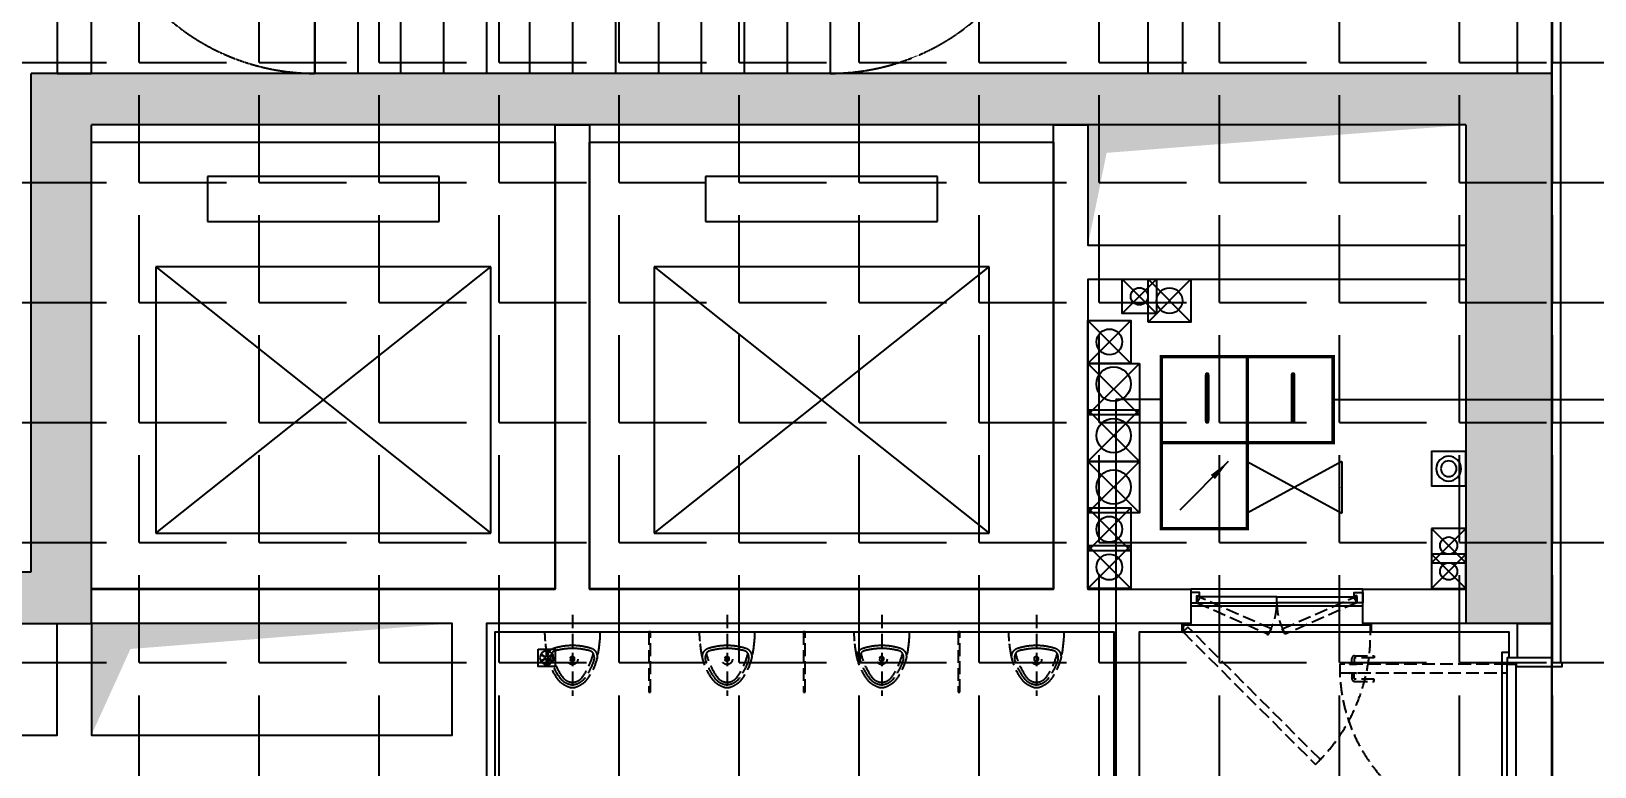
# Model space of a CAD drawing. Extents: x -284868 to 304789, y -137694 to 137894.
# Drawn here: x 208238 to 217338, y -5677 to -1398 of the extents above; entities that cross this region are included whole.
import ezdxf
from ezdxf.enums import TextEntityAlignment as Align

# ---------------------------------------------------------------- set-up
doc = ezdxf.new("R2010")
doc.units = 0
doc.linetypes.add('DASH', pattern=[0.35, 0.25, -0.1])
doc.layers.get('0').update_dxf_attribs({"linetype": 'CONTINUOUS'})
for name, color, linetype in [('0-墙', 4, 'CONTINUOUS'), ('0-建筑柱体', 251, 'CONTINUOUS'), ('0-消防栓(给排水)', 9, 'CONTINUOUS'), ('0-电梯', 3, 'CONTINUOUS'), ('0-非设计区域', 251, 'CONTINUOUS'), ('1P-WFF-墙面完成面', 200, 'CONTINUOUS'), ('E-FIRE-CIRC', 120, 'CONTINUOUS'), ('EQUIP-消防', 3, 'CONTINUOUS'), ('F-地漏', 8, 'CONTINUOUS'), ('P-完成面', 42, 'CONTINUOUS'), ('P-平面家具', 3, 'CONTINUOUS'), ('P-平面楼梯', 3, 'CONTINUOUS'), ('P-门套', 3, 'CONTINUOUS'), ('P-门扇', 6, 'CONTINUOUS'), ('S-X-DIM', 2, 'CONTINUOUS'), ('TEXT_照明_回路标注', 41, 'CONTINUOUS')]:
    doc.layers.add(name, color=color, linetype=linetype)
doc.styles.get("Standard").update_dxf_attribs({"font": 'GBENOR', "bigfont": 'GBCBIG'})

# ---------------------------------------------------------------- blocks, each defined once
blk = doc.blocks.new('213r5467')
for p, q in [((-90909.2, -260063), (-90909.2, -260325.5)), ((-89559.2, -260063), (-90909.2, -260063)), ((-89559.2, -260325.5), (-89559.2, -260063)), ((-90909.2, -260325.5), (-89559.2, -260325.5)), ((-91209.2, -260588), (-91209.2, -262138)), ((-89259.2, -260588), (-91209.2, -260588)), ((-91209.2, -260588), (-89259.2, -262138)), ((-91209.2, -262138), (-89259.2, -260588)), ((-89259.2, -262138), (-89259.2, -260588)), ((-91209.2, -262138), (-89259.2, -262138))]:
    blk.add_line(p, q)
blk.add_lwpolyline([(-88884.2, -262463), (-91584.2, -262463), (-91584.2, -259863), (-88884.2, -259863), (-88884.2, -262463)])
blk = doc.blocks.new('sgASGHHHH')
for points in [[(-94645.8, -904374), (-94145.8, -904074), (-102995.8, -904074), (-102645.8, -904374)], [(-102995.8, -906974), (-102645.8, -907274), (-102645.8, -904374), (-102995.8, -904074)], [(-94145.8, -904074), (-94645.8, -904374), (-94645.8, -907274), (-94145.8, -907274)], [(-108645.8, -906974), (-109045.8, -907274), (-102645.8, -907274), (-102995.8, -906974)]]:
    blk.add_hatch(color=256).paths.add_polyline_path(points)
at = {"color": 4}
for p, q in [((-94145.8, -904074), (-102995.8, -904074)), ((-102995.8, -906974), (-102995.8, -904074)), ((-94145.8, -904074), (-94145.8, -907274)), ((-94645.8, -904374), (-102645.8, -904374)), ((-102645.8, -907274), (-102645.8, -904374)), ((-94645.8, -904374), (-94645.8, -907274)), ((-108645.8, -906974), (-102995.8, -906974)), ((-109045.8, -907274), (-102645.8, -907274)), ((-94145.8, -907274), (-94645.8, -907274))]:
    blk.add_line(p, q, dxfattribs=at)
blk = doc.blocks.new('A$C10332E08')
for p, q in [((250, 0), (0, 250)), ((250, 250), (0, 0))]:
    blk.add_line(p, q)
blk.add_lwpolyline([(0, 250), (250, 250), (250, 0), (0, 0)], close=True)
blk = doc.blocks.new('A$C2AC726D9')
for centre, radius in [((23149.6, -20399.8), 50), ((23324.9, -20425), 75), ((22974.9, -20665), 75), ((22999.6, -20909.8), 100), ((22999.6, -21209.8), 100), ((22999.6, -21509.8), 100), ((22974.8, -21755), 75), ((24949.9, -21850), 50), ((22974.8, -21975), 75), ((24949.9, -22000), 50)]:
    blk.add_circle(centre, radius)
for p, xscale, yscale, zscale, rotation in [((23049.9, -20300), 0.8, 0.8, 0.8, 270), ((22849.9, -20790), 1.2, 1.2, 1.2, 270), ((22849.9, -21060), 1.2, 1.2, 1.2, 270), ((22849.9, -21360), 1.2, 1.2, 1.2, 270), ((25049.9, -21750), -0.8, 0.8, 0.8, 90), ((25049.9, -21900), -0.8, 0.8, 0.8, 90)]:
    blk.add_blockref('A$C10332E08', p, dxfattribs=dict(xscale=xscale, yscale=yscale, zscale=zscale, rotation=rotation))
for p, rotation in [((23449.9, -20550), 90), ((23099.9, -20540), 180), ((23099.8, -21880), 90), ((23099.8, -22100), 90)]:
    blk.add_blockref('A$C10332E08', p, dxfattribs=dict(rotation=rotation))
blk = doc.blocks.new('A$C2E9C7AB1')
blk.add_lwpolyline([(-200, 0), (0, 0), (0, -200), (-200, -200)], close=True)
for radius in [72.3, 45.5]:
    blk.add_circle((-100, -100), radius)
blk = doc.blocks.new('A$C3F6147FC')
at = {"xscale": -1, "rotation": 270}
blk.add_blockref('A$C2E9C7AB1', (14400, 11550), dxfattribs=at)
blk = doc.blocks.new('A$C74d47d92')
for p, q in [((-4850, -1240), (-4850, 0)), ((-4850, -1240), (-4850, 0)), ((-4600, -1240), (-4600, 0)), ((-4350, -1240), (-4350, 0)), ((-4100, -1240), (-4100, 0)), ((-3850, -1240), (-3850, 0)), ((-3600, -1240), (-3600, 0)), ((-3059.9, -602.9), (-3408, 0)), ((-2959.9, -576.1), (-3292.5, 0)), ((-3100, -333.5), (-3100, 0)), ((-2850, -766.5), (-2850, 0)), ((-2600, -1199.5), (-2600, 0)), ((-2350, -1240), (-2350, 0)), ((-2100, -1240), (-2100, 0)), ((-1850, -1240), (-1850, 0)), ((-3350, -1240), (-3350, -100.5)), ((-3100, -1240), (-3100, -533.5)), ((-2879.5, -554.5), (-3059.9, -602.9)), ((-3052.4, -760.6), (-2879.5, -554.5)), ((-2880.1, -714.4), (-3052.4, -760.6)), ((-2542, -1300), (-2880.1, -714.4)), ((-2657.5, -1300), (-2980.1, -741.2)), ((-2850, -1240), (-2850, -966.5)), ((-2692.1, -1240), (-4910, -1240)), ((-4910, -1240), (-4910, -1560)), ((-1790, -1240), (-2576.6, -1240)), ((-1790, -1560), (-1790, -1240)), ((-2657.5, -1300), (-4850, -1300)), ((-2657.5, -1300), (-4850, -1300)), ((-4850, -1300), (-4850, -1500)), ((-4850, -1500), (-4850, -1300)), ((-1850, -1300), (-2542, -1300)), ((-1850, -1300), (-2542, -1300)), ((-1850, -1500), (-1850, -1300)), ((-1850, -1300), (-1850, -1500)), ((-4850, -1500), (-1850, -1500)), ((-4850, -1500), (-1850, -1500)), ((-4910, -1560), (-1790, -1560)), ((-4850, -1560), (-4850, -2800)), ((-4850, -2800), (-4850, -1560)), ((-4600, -1560), (-4600, -2800)), ((-4350, -1560), (-4350, -2800)), ((-4100, -1560), (-4100, -2800)), ((-3850, -1560), (-3850, -2800)), ((-3600, -1560), (-3600, -2800)), ((-3350, -1560), (-3350, -2800)), ((-3100, -1560), (-3100, -2800)), ((-2850, -1560), (-2850, -2800)), ((-2600, -1560), (-2600, -2800)), ((-2350, -1560), (-2350, -2800)), ((-2100, -1560), (-2100, -2800)), ((-1850, -1560), (-1850, -2800))]:
    blk.add_line(p, q)
at = {"linetype": 'DASH'}
for points in [[(-4850, 0, 0.414214), (-6150, -1300), (-6150, -1500, 0.414214), (-4850, -2800)], [(-1850, 0, -0.414214), (-550, -1300), (-550, -1500, -0.414214), (-1850, -2800)]]:
    blk.add_lwpolyline(points, format="xyb", dxfattribs=at)
for points in [[(-1725, -2150, 0, 0, 0), (-5500, -2150, 0, 0, 0), (-5500, -650, 0, 0, 0), (-3100, -650, 0, 80, 0), (-3400, -650, 0, 0, 0)], [(-1725, -650, 0, 0, 0), (-2850, -650, 0, 80, 0), (-2550, -650, 0, 0, 0)]]:
    blk.add_lwpolyline(points, format="xyseb")
blk = doc.blocks.new('A$C7A897201')
at = {"layer": 'P-门套'}
for points in [[(0, -60), (35, -60), (35, -20), (50, -20), (50, 0), (0, 0), (0, -60)], [(1000, -60), (965, -60), (965, -20), (950, -20), (950, 0), (1000, 0), (1000, -60)]]:
    blk.add_lwpolyline(points, dxfattribs=at)
at = {"layer": 'P-门扇'}
for points in [[(35, -60), (500, -60), (500, -25), (35, -25)], [(965, -60), (500, -60), (500, -25), (965, -25)]]:
    blk.add_lwpolyline(points, close=True, dxfattribs=at)
at = {"layer": 'P-门扇', "color": 251, "linetype": 'DASH', "ltscale": 300}
for points in [[(35, -60), (451.1, -242.5), (468.6, -212.2), (52.5, -29.7)], [(965, -60), (548.9, -242.5), (531.4, -212.2), (947.5, -29.7)]]:
    blk.add_lwpolyline(points, close=True, dxfattribs=at)
for centre, start, end in [((135, -60), 328.59804, 0), ((865, -60), 180, 211.40196)]:
    blk.add_arc(centre, 365, start, end, dxfattribs=at)
blk = doc.blocks.new('A$Cd1c035f1')
at = {"layer": 'P-门扇', "color": 251, "linetype": 'DASH', "ltscale": 300}
blk.add_lwpolyline([(0, 0), (-974, 0), (-974, -50), (0, -50)], close=True, dxfattribs=at)
for points in [[(-877, 0), (-877, 1, 0.414214), (-878.5, 2.5), (-915.5, 2.5, 0.414214), (-917, 1), (-917, 0)], [(-877, -50), (-877, -51, -0.414214), (-878.5, -52.5), (-915.5, -52.5, -0.414214), (-917, -51), (-917, -50)]]:
    blk.add_lwpolyline(points, format="xyb", close=True, dxfattribs=at)
for points in [[(-773.2, 49.5), (-773.2, 37.5), (-885.8, 37.5, 0.414214), (-890.8, 32.5), (-890.8, 2.5), (-903.2, 2.5), (-903.2, 34.5, -0.414214), (-888.2, 49.5), (-773.2, 49.5)], [(-773.2, -99.5), (-773.2, -87.5), (-885.8, -87.5, -0.414214), (-890.8, -82.5), (-890.8, -52.5), (-903.2, -52.5), (-903.2, -84.5, 0.414214), (-888.2, -99.5), (-773.2, -99.5)]]:
    blk.add_lwpolyline(points, format="xyb", dxfattribs=at)
blk.add_arc((-18.5, -18.5), 955.7, 178.8908, 271.1092, dxfattribs=at)
blk = doc.blocks.new('A$C3B184003')
blk.add_lwpolyline([(0, -100), (100, -100), (100, 0), (0, 0)], close=True)
at = {"color": 8}
for points in [[(42.7, -45.8), (42.7, -45.8, 0.414214), (41.9, -43), (23.7, -32.5, 0.414214), (21, -33.3), (21, -33.3, 0.414214), (21.7, -36), (39.9, -46.5, 0.414214)], [(42.7, -54.2), (42.7, -54.2, 0.414214), (39.9, -53.5), (21.7, -64, 0.414214), (21, -66.7), (21, -66.7, 0.414214), (23.7, -67.5), (41.9, -57, 0.414214)], [(50, -41.5), (50, -41.5, 0.414214), (52, -39.5), (52, -18.5, 0.414214), (50, -16.5), (50, -16.5, 0.414214), (48, -18.5), (48, -39.5, 0.414214)], [(50, -58.5), (50, -58.5, 0.414214), (48, -60.5), (48, -81.5, 0.414214), (50, -83.5), (50, -83.5, 0.414214), (52, -81.5), (52, -60.5, 0.414214)], [(57.3, -45.8), (57.3, -45.8, 0.414214), (60.1, -46.5), (78.3, -36, 0.414214), (79, -33.3), (79, -33.3, 0.414214), (76.3, -32.5), (58.1, -43, 0.414214)], [(57.3, -54.2), (57.3, -54.2, 0.414214), (58.1, -57), (76.3, -67.5, 0.414214), (79, -66.7), (79, -66.7, 0.414214), (78.3, -64), (60.1, -53.5, 0.414214)]]:
    blk.add_lwpolyline(points, format="xyb", close=True, dxfattribs=at)
blk.add_circle((50, -50), 40, dxfattribs=at)
blk = doc.blocks.new('A$C7DA453AF')
at = {"layer": 'P-平面家具', "linetype": 'DASH', "ltscale": 300}
blk.add_line((28.6, -152.5), (28.6, 152.5), dxfattribs=at)
at = {"layer": 'P-平面家具', "color": 251, "linetype": 'DASH', "ltscale": 300}
for p, q in [((-114.4, 9.4), (-126.1, 9.4)), ((-114.4, -11.4), (-126.1, -11.5))]:
    blk.add_line(p, q, dxfattribs=at)
at = {"layer": 'P-平面家具', "linetype": 'DASH', "ltscale": 300}
for points in [[(28.6, 152.5, 0.024494), (-22.6, 149.9, 0.029037), (-110.8, 137.2, 0.115455), (-246.5, 70.6, 0.115944), (-279, 16.5, 0.080916), (-281.4, 0, 0.080916)], [(28.6, -152.5, -0.024494), (-22.6, -149.9, -0.029037), (-110.8, -137.2, -0.115455), (-246.5, -70.6, -0.115944), (-279, -16.5, -0.080916), (-281.4, 0, -0.080916)]]:
    blk.add_lwpolyline(points, format="xyb", dxfattribs=at)
at = {"layer": 'P-平面家具', "color": 251, "linetype": 'DASH', "ltscale": 300}
for points in [[(-91, 113.9, 0.091485), (-224.7, 52.2, 0.228215), (-252.3, 0, -0.054994)], [(-91, -113.9, -0.091485), (-224.7, -52.2, -0.228215), (-252.3, 0, 0.054994)], [(-120.6, -30, -1.03719), (-122, 29.3, 1.013272)]]:
    blk.add_lwpolyline(points, format="xyb", dxfattribs=at)
blk.add_lwpolyline([(123.8, 0), (-325.2, 0)], dxfattribs=at)
at = {"layer": 'P-平面家具', "linetype": 'DASH', "ltscale": 300}
for centre, radius, start, end in [((-5.2, -240.8), 379.7, 109.43661, 127.18573), ((-115.6, 63.5), 56.1, 58.44413, 106.53257), ((-114, 51.1), 86.1, 80.07012, 87.91183), ((-107.8, 86.7), 50, 16.2879, 80.07012), ((-102, 85.8), 30, 13.47893, 58.44413), ((-513.2, -12.8), 452.8, 5.70824, 13.47893), ((-431.8, -8), 387.6, 5.58714, 16.2879), ((-174.5, -7.3), 91.6, 131.09952, 175.42639), ((-413, 0.8), 351.8, 359.86191, 5.12195), ((-21799.6, -1185.3), 21787.4, 3.11848, 3.19684), ((-21799.6, 1185.3), 21787.4, 356.80316, 356.88152), ((-174.5, 7.3), 91.6, 184.57361, 228.90048), ((-5.2, 240.8), 379.7, 232.81427, 250.56339), ((-513.2, 12.8), 452.8, 346.52107, 354.29176), ((-413, -0.8), 351.8, 354.87805, 0.13809), ((-431.8, 8), 387.6, 343.7121, 354.41286), ((-115.6, -63.5), 56.1, 253.46743, 301.55587), ((-114, -51.1), 86.1, 272.08817, 279.92988), ((-107.8, -86.7), 50, 279.92988, 343.7121), ((-102, -85.8), 30, 301.55587, 346.52107)]:
    blk.add_arc(centre, radius, start, end, dxfattribs=at)
at = {"layer": 'P-平面家具', "color": 251, "linetype": 'DASH', "ltscale": 300}
for centre, start, end in [((-123.8, -1), 102.27717, 257.4607), ((-116.7, -1), 282.5393, 77.65679)]:
    blk.add_arc(centre, 10.7, start, end, dxfattribs=at)
blk = doc.blocks.new('$equip$00002772')
for p, q in [((0.5, 0.5), (-0.5, 0.5)), ((-0.5, 0.5), (-0.5, -0.5)), ((0.5, -0.5), (0.5, 0.5)), ((-0.5, -0.5), (0.5, -0.5))]:
    blk.add_line(p, q)
at = {"const_width": 0.04}
blk.add_lwpolyline([(-0.5, 0.5), (0.5, 0.5), (0.5, -0.5), (-0.5, -0.5), (-0.5, 0.5), (0.5, 0.5)], dxfattribs=at)
for p in [(0, 0.5), (-0.5, 0), (0.5, 0), (0, -0.5)]:
    blk.add_point(p)
at = {"color": 7}
blk.add_attdef('$TEXT$', text='', height=0.3, dxfattribs=at).set_placement((0.033, 0.02), align=Align.MIDDLE_CENTER)
at = {"color": 7, "flags": 1}
for tag, height, p in [('A', 0.00002, (0, 0)), ('B', 0.4, (0.755, -0.254))]:
    blk.add_attdef(tag, text='', height=height, dxfattribs=at).set_placement(p, align=Align.MIDDLE_CENTER)
blk = doc.blocks.new('$equip$00002760')
for p, q in [((0.5, 0.5), (-0.5, 0.5)), ((-0.5, 0.5), (-0.5, -0.5)), ((0.5, -0.5), (0.5, 0.5)), ((-0.283, -0.283), (0.283, 0.283)), ((-0.5, -0.5), (0.5, -0.5))]:
    blk.add_line(p, q)
at = {"const_width": 0.04}
blk.add_lwpolyline([(-0.5, 0.5), (0.5, 0.5), (0.5, -0.5), (-0.5, -0.5), (-0.5, 0.5), (0.5, 0.5)], dxfattribs=at)
for p in [(0, 0.5), (-0.5, 0), (0.5, 0), (0, -0.5)]:
    blk.add_point(p)
blk.add_solid([(0.283, 0.283), (0.075, 0.124), (0.124, 0.075)])
at = {"color": 7, "flags": 1}
for tag, height, p in [('A', 0.00002, (0, 0)), ('B', 0.4, (0.755, -0.254))]:
    blk.add_attdef(tag, text='', height=height, dxfattribs=at).set_placement(p, align=Align.MIDDLE_CENTER)
blk = doc.blocks.new('$equip$00002793')
for p, q in [((-0.55, -0.3), (-0.55, 0.3)), ((-0.55, 0.3), (0.55, -0.3)), ((0.55, 0.3), (-0.55, -0.3)), ((0.55, 0.3), (0.55, -0.3))]:
    blk.add_line(p, q)
for p in [(-0.55, 0), (0, 0), (0.55, 0)]:
    blk.add_point(p)
at = {"color": 7, "flags": 1}
for tag, height, p in [('A', 0.00002, (0, 0)), ('B', 0.4, (0.805, -0.054))]:
    blk.add_attdef(tag, text='', height=height, dxfattribs=at).set_placement(p, align=Align.MIDDLE_CENTER)
blk = doc.blocks.new('A$C057E4D84')
at = {"layer": 'EQUIP-消防', "linetype": 'ByBlock'}
ref = blk.add_blockref('$equip$00002772', (919, 251.3), dxfattribs=dict(at, xscale=500, yscale=500, zscale=500))
ref.add_attrib('$TEXT$', 'I', dxfattribs={"layer": '0', "color": 7, "height": 300}).set_placement((935.4, 261.2), align=Align.MIDDLE_CENTER)
ref = blk.add_blockref('$equip$00002772', (1419, 251.3), dxfattribs=dict(at, xscale=500, yscale=500, zscale=500))
ref.add_attrib('$TEXT$', 'I', dxfattribs={"layer": '0', "color": 7, "height": 300}).set_placement((1435.4, 261.2), align=Align.MIDDLE_CENTER)
at = {"layer": 'EQUIP-消防', "linetype": 'ByBlock', "xscale": 500, "yscale": 500, "zscale": 500}
for name, p in [('$equip$00002760', (919, -248.7)), ('$equip$00002793', (1444, -259))]:
    blk.add_blockref(name, p, dxfattribs=at)
blk = doc.blocks.new('A$C1F876902')
at = {"layer": 'E-FIRE-CIRC'}
for p, q in [((-2272.4, 8151.7), (-2537.8, 8151.7)), ((-2537.8, 8151.7), (-2537.8, 4180.7))]:
    blk.add_line(p, q, dxfattribs=at)
at = {"layer": 'E-FIRE-CIRC', "linetype": 'Continuous'}
blk.add_line((-1272.4, 8151.7), (830.6, 8151.7), dxfattribs=at)
at = {"layer": 'S-X-DIM'}
blk.add_blockref('A$C057E4D84', (-2941.3, 7900.3), dxfattribs=at)

msp = doc.modelspace()

# ---------------------------------------------------------------- hatches: boundary and pattern name
at = {"layer": '0-非设计区域', "ltscale": 3}
h = msp.add_hatch(dxfattribs=at)
h.set_pattern_fill('ANGLE', color=256, scale=100)
h.set_pattern_definition([(0, (-222963.06, 452446.1), (0, 698.5), [508, -190.5]), (90, (-222963.06, 452446.1), (-698.5, 4e-14), [508, -190.5])])
h.paths.add_polyline_path([(203337.8, 19007.8), (203337.8, 16857.3), (205537.8, 16857.3), (205537.8, 6107.3), (217087.8, 6107.3), (217087.8, -11492.7), (218887.8, -11492.7), (218887.8, -1140.1), (228338.2, -1140.1), (228338.3, 19007.8)])
h = msp.add_hatch(dxfattribs=at)
h.set_pattern_fill('ANGLE', color=256, scale=100)
h.set_pattern_definition([(0, (-136891.6, 452446.1), (0, 698.5), [508, -190.5]), (90, (-136891.6, 452446.1), (-698.5, 4e-14), [508, -190.5])])
h.paths.add_polyline_path([(202187.8, -11692.7), (217087.8, -11692.7), (217087.8, 6107.3), (202187.8, 6107.3)])

# ---------------------------------------------------------------- linework, layer by layer
at = {"layer": '0-墙'}
for points in [[(208387.8, 507.3), (208387.8, -1642.7), (208587.8, -1642.7), (208587.8, 1157.3)], [(206287.8, -5492.7), (208387.8, -5492.7), (208387.8, -4842.7), (208587.8, -4842.7), (208587.8, -5492.7), (210687.8, -5492.7), (210687.8, -4842.7), (208587.8, -4842.7), (208587.8, -4642.7), (211287.8, -4642.7), (211287.8, -1942.7), (211487.8, -1942.7), (211487.8, -4642.7), (214187.8, -4642.7), (214187.8, -1942.7), (214387.8, -1942.7), (214387.8, -2642.7), (216587.8, -2642.7), (216587.8, -2842.7), (214387.8, -2842.7), (214387.8, -4642.7), (214987.8, -4642.7), (214987.8, -4842.7), (210887.8, -4842.7), (210887.8, -8492.7)]]:
    msp.add_lwpolyline(points, dxfattribs=at)
for points in [[(214737.8, -942.7), (214937.8, -942.7), (214937.8, -1642.7), (214737.8, -1642.7)], [(216887.8, -942.7), (217087.8, -942.7), (217087.8, -1642.7), (216887.8, -1642.7)], [(216587.8, -4642.7), (216587.8, -4842.7), (215987.8, -4842.7), (215987.8, -4642.7)], [(216887.8, -4842.7), (217087.8, -4842.7), (217087.8, -5042.7), (216887.8, -5042.7)]]:
    msp.add_lwpolyline(points, close=True, dxfattribs=at)
at = {"layer": '0-墙', "color": 251}
for points in [[(214387.8, -2642.7), (214387.8, -1942.7), (214496.7, -2105), (216587.8, -1942.7)], [(208587.8, -5492.7), (208587.8, -4842.7), (208814.9, -4991.9), (210687.8, -4842.7)]]:
    msp.add_solid(points, dxfattribs=at)
at = {"layer": '0-非设计区域', "ltscale": 3}
for points in [[(203337.8, 19007.8), (203337.8, 16857.3), (205537.8, 16857.3), (205537.8, 6107.3), (217087.8, 6107.3), (217087.8, -11492.7), (218887.8, -11492.7), (218887.8, -1140.1), (228338.2, -1140.1), (228338.3, 19007.8)], [(202187.8, -11692.7), (217087.8, -11692.7), (217087.8, 6107.3), (202187.8, 6107.3)]]:
    msp.add_lwpolyline(points, close=True, dxfattribs=at)
at = {"layer": '1P-WFF-墙面完成面'}
msp.add_lwpolyline([(216887.8, -5042.7), (216827.8, -5042.7)], dxfattribs=at)
at = {"layer": 'P-完成面'}
for points in [[(217137.8, -917.7), (217137.8, -5072.7)], [(216887.8, -6092.7), (216837.8, -6092.7), (216837.8, -7542.7), (216487.8, -7542.7), (216487.8, -8242.7), (214687.8, -8242.7), (214687.8, -6942.7), (214537.8, -6942.7), (214537.8, -8442.7), (210937.8, -8442.7), (210937.8, -4892.7), (214537.8, -4892.7), (214537.8, -5742.7), (214687.8, -5742.7), (214687.8, -4892.7), (216837.8, -4892.7), (216837.8, -5042.7)], [(214952.8, -4851.7), (214940.8, -4851.7), (214940.8, -4893.7), (214941.8, -4893.7), (214941.8, -4852.7), (214952.8, -4852.7), (214952.8, -4851.7)], [(216020.8, -4851.7), (216032.8, -4851.7), (216032.8, -4893.7), (216031.8, -4893.7), (216031.8, -4852.7), (216020.8, -4852.7), (216020.8, -4851.7)], [(217087.8, -5042.7), (216827.8, -5042.7), (216827.8, -5077.7), (216880.8, -5077.7), (216880.8, -5092.7), (217147.8, -5092.7), (217147.8, -5072.7), (217087.8, -5072.7), (217087.8, -5042.7)]]:
    msp.add_lwpolyline(points, dxfattribs=at)
for points in [[(214936.8, -4842.7), (214937.8, -4842.7), (214937.8, -4893.7), (214936.8, -4893.7)], [(214941.8, -4852.7), (214941.8, -4892.7), (216031.8, -4892.7), (216031.8, -4852.7)], [(216036.8, -4842.7), (216035.8, -4842.7), (216035.8, -4893.7), (216036.8, -4893.7)]]:
    msp.add_lwpolyline(points, close=True, dxfattribs=at)
at = {"layer": 'P-平面家具', "linetype": 'DASH', "ltscale": 300}
for points in [[(211832.8, -5242.7), (211842.8, -5242.7), (211842.8, -4892.7), (211832.8, -4892.7)], [(212732.8, -5242.7), (212742.8, -5242.7), (212742.8, -4892.7), (212732.8, -4892.7)], [(213632.8, -5242.7), (213642.8, -5242.7), (213642.8, -4892.7), (213632.8, -4892.7)]]:
    msp.add_lwpolyline(points, close=True, dxfattribs=at)
at = {"layer": 'P-门扇'}
for p, q in [((215987.4, -4642.7), (214987.4, -4642.7)), ((215987.4, -4742.7), (214987.4, -4742.7))]:
    msp.add_line(p, q, dxfattribs=at)
at = {"layer": 'P-门扇', "color": 251, "linetype": 'DASH', "ltscale": 300}
msp.add_lwpolyline([(214970.1, -4864.4), (214941.8, -4892.7), (215712.6, -5663.4), (215740.8, -5635.2)], close=True, dxfattribs=at)
at = {"layer": 'P-门扇'}
msp.add_lwpolyline([(216837.8, -5012.7), (216797.8, -5012.7), (216797.8, -6122.7), (216837.8, -6122.7)], dxfattribs=at)
msp.add_lwpolyline([(216827.8, -5080.7), (216877.8, -5080.7), (216877.8, -6054.7), (216827.8, -6054.7)], close=True, dxfattribs=at)
at = {"layer": 'P-门扇', "color": 251, "linetype": 'DASH', "ltscale": 300}
msp.add_arc((214990.2, -4912.7), 1041.8, 313.89711, 1.1013, dxfattribs=at)

# ---------------------------------------------------------------- block references
at = {"layer": '0-建筑柱体'}
msp.add_blockref('sgASGHHHH', (311233.6, 902431.3), dxfattribs=at)
at = {"layer": '0-消防栓(给排水)', "color": 0}
for name, p in [('A$C2AC726D9', (191537.8, 17459.9)), ('A$C3F6147FC', (202187.8, -15392.7))]:
    msp.add_blockref(name, p, dxfattribs=at)
at = {"layer": '0-电梯'}
for p in [(300171.9, 257820.4), (303071.9, 257820.4)]:
    msp.add_blockref('213r5467', p, dxfattribs=at)
at = {"layer": 'F-地漏', "linetype": 'ByBlock', "xscale": -1, "rotation": 180}
msp.add_blockref('A$C3B184003', (211187.8, -5092.7), dxfattribs=at)
at = {"layer": 'P-平面家具', "linetype": 'DASH', "ltscale": 300, "xscale": -1.05, "yscale": 1.05, "zscale": 1.05, "rotation": 270}
for p in [(211387.8, -4922.7), (212287.8, -4922.7), (213187.8, -4922.7), (214087.8, -4922.7)]:
    msp.add_blockref('A$C7DA453AF', p, dxfattribs=at)
at = {"layer": 'P-平面楼梯', "ltscale": 3}
msp.add_blockref('A$C74d47d92', (214737.8, 1157.3), dxfattribs=at)
at = {"layer": 'P-门扇'}
msp.add_blockref('A$C7A897201', (214987.4, -4662.7), dxfattribs=at)
at = {"layer": 'P-门扇', "color": 251, "linetype": 'DASH', "ltscale": 300}
msp.add_blockref('A$Cd1c035f1', (216827.8, -5080.7), dxfattribs=at)
at = {"layer": 'TEXT_照明_回路标注'}
msp.add_blockref('A$C1F876902', (217087.8, -11692.7), dxfattribs=at)

doc.saveas('drawing.dxf')
